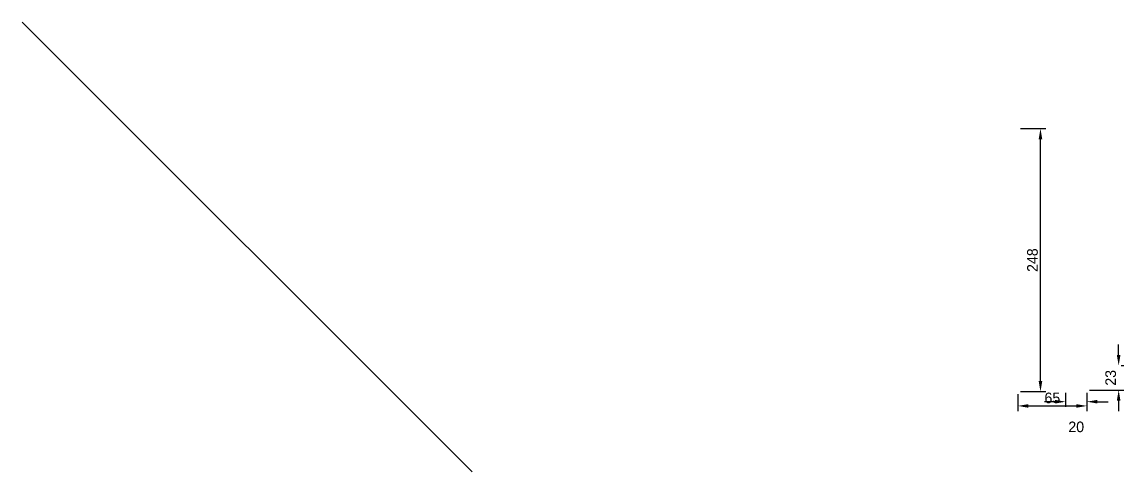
# Model space of a CAD drawing. Header units: millimetres. Extents: x -648 to 20580, y -6520 to 839.
# Drawn here: x 1600 to 2639, y -1724 to -1300 of the extents above; entities that cross this region are included whole.
import ezdxf

# ---------------------------------------------------------------- set-up
doc = ezdxf.new("R2010")
doc.units = ezdxf.units.MM
doc.layers.get('0').update_dxf_attribs({"lineweight": 25, "true_color": 0xffffff})
doc.layers.get('Defpoints').update_dxf_attribs({"true_color": 0xffffff})
doc.layers.add('Cotes', color=4, linetype='Continuous', lineweight=25, true_color=0x00ffff)
doc.styles.add('QCADDimTextStyle', font='txt')
doc.dimstyles.new('QCADDimStyle', dxfattribs={"dimtxt": 10, "dimasz": 10, "dimexe": 5, "dimexo": 2.5, "dimgap": 2.5, "dimtad": 1, "dimtoh": 1, "dimdec": 4, "dimzin": 0, "dimdsep": 46, "dimtxsty": 'QCADDimTextStyle', "dimcen": 0.09, "dimadec": 0, "dimazin": 0, "dimtfac": 1, "dimtdec": 4, "dimtofl": 0, "dimtmove": 0, "dimatfit": 3, "dimfxl": 1, "dimtolj": 1, "dimtzin": 0, "dimarcsym": 0})

# ---------------------------------------------------------------- blocks, each defined once
blk = doc.blocks.new('*D22')
at = {"layer": 'Cotes', "color": 0, "lineweight": -2}
for p, q in [((2633.7, -1614), (2633.7, -1604)), ((2636.2, -1624), (2638.7, -1624)), ((2606.2, -1647), (2638.7, -1647)), ((2633.7, -1657), (2633.7, -1667))]:
    blk.add_line(p, q, dxfattribs=at)
at = {"layer": 'Cotes', "color": 0}
for points in [[(2632, -1614), (2635.4, -1614), (2633.7, -1624)], [(2635.4, -1657), (2632, -1657), (2633.7, -1647)]]:
    blk.add_solid(points, dxfattribs=at)
at = {"layer": 'Defpoints', "color": 0}
for p in [(2633.7, -1624), (2633.7, -1624), (2603.7, -1647)]:
    blk.add_point(p, dxfattribs=at)
at = {"layer": 'Cotes', "color": 0, "insert": (2626.2, -1635.5), "char_height": 10, "attachment_point": 5, "rotation": 90, "style": 'QCADDimTextStyle'}
blk.add_mtext('\\A1;23', dxfattribs=at)
blk = doc.blocks.new('*D23')
at = {"layer": 'Cotes', "color": 0, "lineweight": -2}
for p, q in [((2541.2, -1400.5), (2565, -1400.5)), ((2560, -1638.5), (2560, -1410.5)), ((2541.2, -1648.5), (2565, -1648.5))]:
    blk.add_line(p, q, dxfattribs=at)
at = {"layer": 'Cotes', "color": 0}
for points in [[(2561.7, -1410.5), (2558.3, -1410.5), (2560, -1400.5)], [(2558.3, -1638.5), (2561.7, -1638.5), (2560, -1648.5)]]:
    blk.add_solid(points, dxfattribs=at)
at = {"layer": 'Defpoints', "color": 0}
for p in [(2538.7, -1400.5), (2560, -1400.5), (2538.7, -1648.5)]:
    blk.add_point(p, dxfattribs=at)
at = {"layer": 'Cotes', "color": 0, "insert": (2552.5, -1524.5), "char_height": 10, "attachment_point": 5, "rotation": 90, "style": 'QCADDimTextStyle'}
blk.add_mtext('\\A1;248', dxfattribs=at)
blk = doc.blocks.new('*D24')
at = {"layer": 'Cotes', "color": 0, "lineweight": -2}
for p, q in [((2538.7, -1651), (2538.7, -1667)), ((2603.7, -1652.5), (2603.7, -1667)), ((2548.7, -1662), (2593.7, -1662))]:
    blk.add_line(p, q, dxfattribs=at)
at = {"layer": 'Cotes', "color": 0}
for points in [[(2548.7, -1660.3), (2548.7, -1663.7), (2538.7, -1662)], [(2593.7, -1663.7), (2593.7, -1660.3), (2603.7, -1662)]]:
    blk.add_solid(points, dxfattribs=at)
at = {"layer": 'Defpoints', "color": 0}
for p in [(2538.7, -1648.5), (2603.7, -1650), (2603.7, -1662)]:
    blk.add_point(p, dxfattribs=at)
at = {"layer": 'Cotes', "color": 0, "insert": (2571.2, -1654.5), "char_height": 10, "attachment_point": 5, "style": 'QCADDimTextStyle'}
blk.add_mtext('\\A1;65', dxfattribs=at)
blk = doc.blocks.new('*D25')
at = {"layer": 'Cotes', "color": 0, "lineweight": -2}
for p, q in [((2583.7, -1649.5), (2583.7, -1663)), ((2603.7, -1649.5), (2603.7, -1663)), ((2573.7, -1658), (2563.7, -1658)), ((2613.7, -1658), (2623.7, -1658))]:
    blk.add_line(p, q, dxfattribs=at)
at = {"layer": 'Cotes', "color": 0}
for points in [[(2573.7, -1659.7), (2573.7, -1656.3), (2583.7, -1658)], [(2613.7, -1656.3), (2613.7, -1659.7), (2603.7, -1658)]]:
    blk.add_solid(points, dxfattribs=at)
at = {"layer": 'Defpoints', "color": 0}
for p in [(2583.7, -1647), (2603.7, -1647), (2583.7, -1658)]:
    blk.add_point(p, dxfattribs=at)
at = {"layer": 'Cotes', "color": 0, "insert": (2593.7, -1681.8), "char_height": 10, "attachment_point": 5, "style": 'QCADDimTextStyle'}
blk.add_mtext('\\A1;20', dxfattribs=at)

msp = doc.modelspace()

# ---------------------------------------------------------------- linework, layer by layer
msp.add_line((1600, -1300), (2024.26, -1724.26))

# ---------------------------------------------------------------- dimensions: what is measured, and where the dimension line sits
at = {"layer": 'Cotes'}
for base, p1, p2, picture, middle in [((2560, -1400.5), (2538.7, -1648.5), (2538.7, -1400.5), '*D23', (2552.5, -1524.5)), ((2633.7, -1624), (2603.7, -1647), (2633.7, -1624), '*D22', (2626.2, -1635.5))]:
    dim = msp.add_linear_dim(base=base, p1=p1, p2=p2, angle=90, dimstyle='QCADDimStyle', override={"dimtxt": 10, "dimasz": 10, "dimexe": 5, "dimexo": 2.5, "dimgap": 2.5, "dimdec": 1, "dimzin": 8, "dimclrd": 0, "dimclre": 0, "dimclrt": 0, "dimazin": 2, "dimtmove": 2}, dxfattribs=at)
    dim.commit()
    dim.dimension.update_dxf_attribs({"geometry": picture, "text_midpoint": middle})
for base, p1, p2, picture, middle in [((2603.7, -1662), (2538.7, -1648.5), (2603.7, -1650), '*D24', (2571.2, -1654.5)), ((2583.7, -1658), (2603.7, -1647), (2583.7, -1647), '*D25', (2593.7, -1681.75))]:
    dim = msp.add_linear_dim(base=base, p1=p1, p2=p2, dimstyle='QCADDimStyle', override={"dimtxt": 10, "dimasz": 10, "dimexe": 5, "dimexo": 2.5, "dimgap": 2.5, "dimdec": 1, "dimzin": 8, "dimclrd": 0, "dimclre": 0, "dimclrt": 0, "dimazin": 2, "dimtmove": 2}, dxfattribs=at)
    dim.commit()
    dim.dimension.update_dxf_attribs({"geometry": picture, "text_midpoint": middle})

doc.saveas('drawing.dxf')
